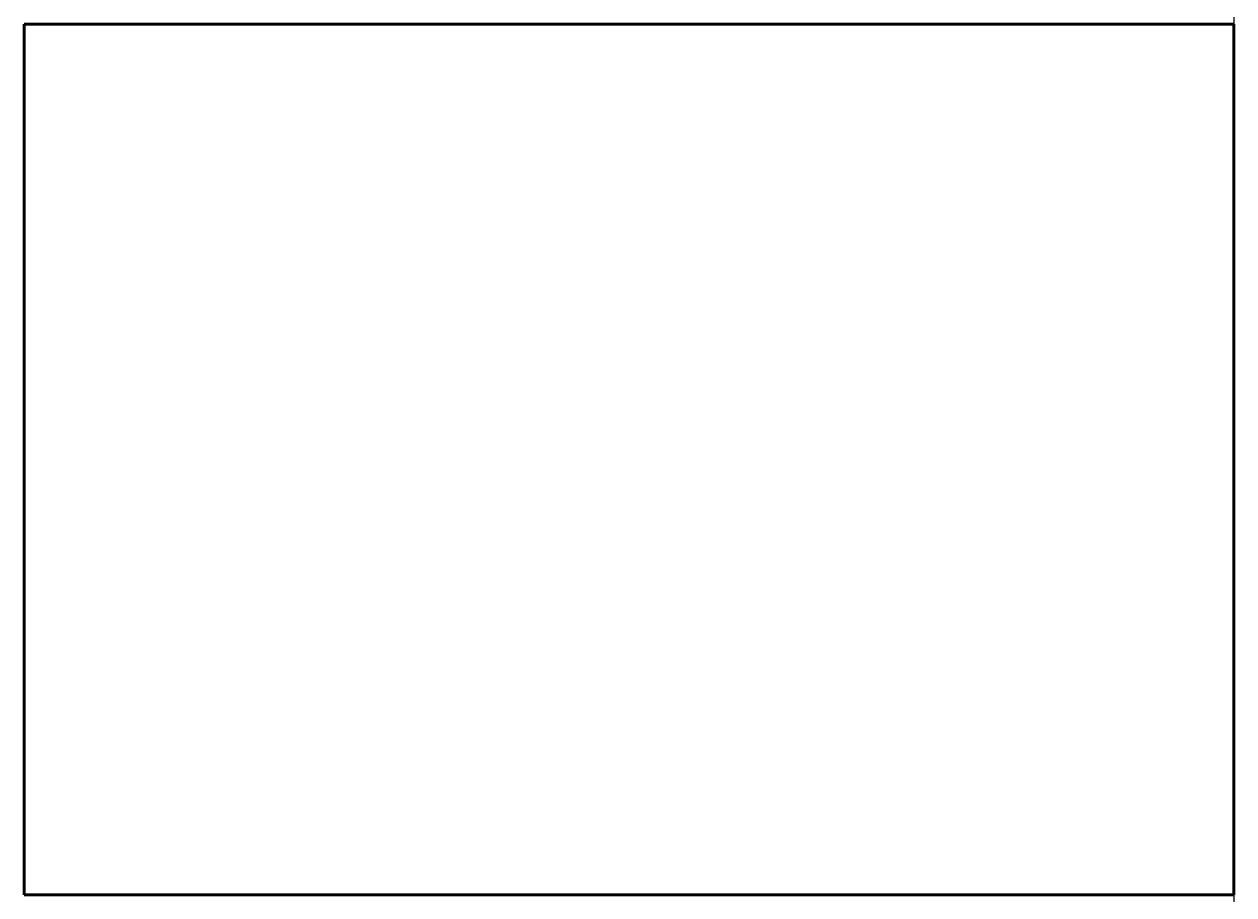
# Model space of a CAD drawing. Header units: millimetres. Extents: x -340 to 1036, y -587 to 403.
import ezdxf

# ---------------------------------------------------------------- set-up
doc = ezdxf.new("R2010")
doc.units = ezdxf.units.MM
doc.linetypes.add('K5LT_BASIC', pattern=[0])
doc.layers.add('Системный слой', color=7, linetype='Continuous')

# ---------------------------------------------------------------- blocks, each defined once
blk = doc.blocks.new('U0')
at = {"layer": 'Системный слой', "color": 5, "linetype": 'K5LT_BASIC', "lineweight": 60, "true_color": 0x0000ff}
for p, q in [((-339.7, 403.4), (1036.3, 403.4)), ((-339.7, -586.6), (-339.7, 403.4)), ((1036.3, 403.4), (1036.3, -586.6)), ((1036.3, -586.6), (-339.7, -586.6))]:
    blk.add_line(p, q, dxfattribs=at)

msp = doc.modelspace()

# ---------------------------------------------------------------- linework, layer by layer
at = {"layer": 'Системный слой', "color": 9, "true_color": 0xdca5c1}
msp.add_xline((1036.3, -458.6), (0, -1), dxfattribs=at)

# ---------------------------------------------------------------- block references
at = {"layer": 'Системный слой'}
msp.add_blockref('U0', (0, 0), dxfattribs=at)

doc.saveas('drawing.dxf')
